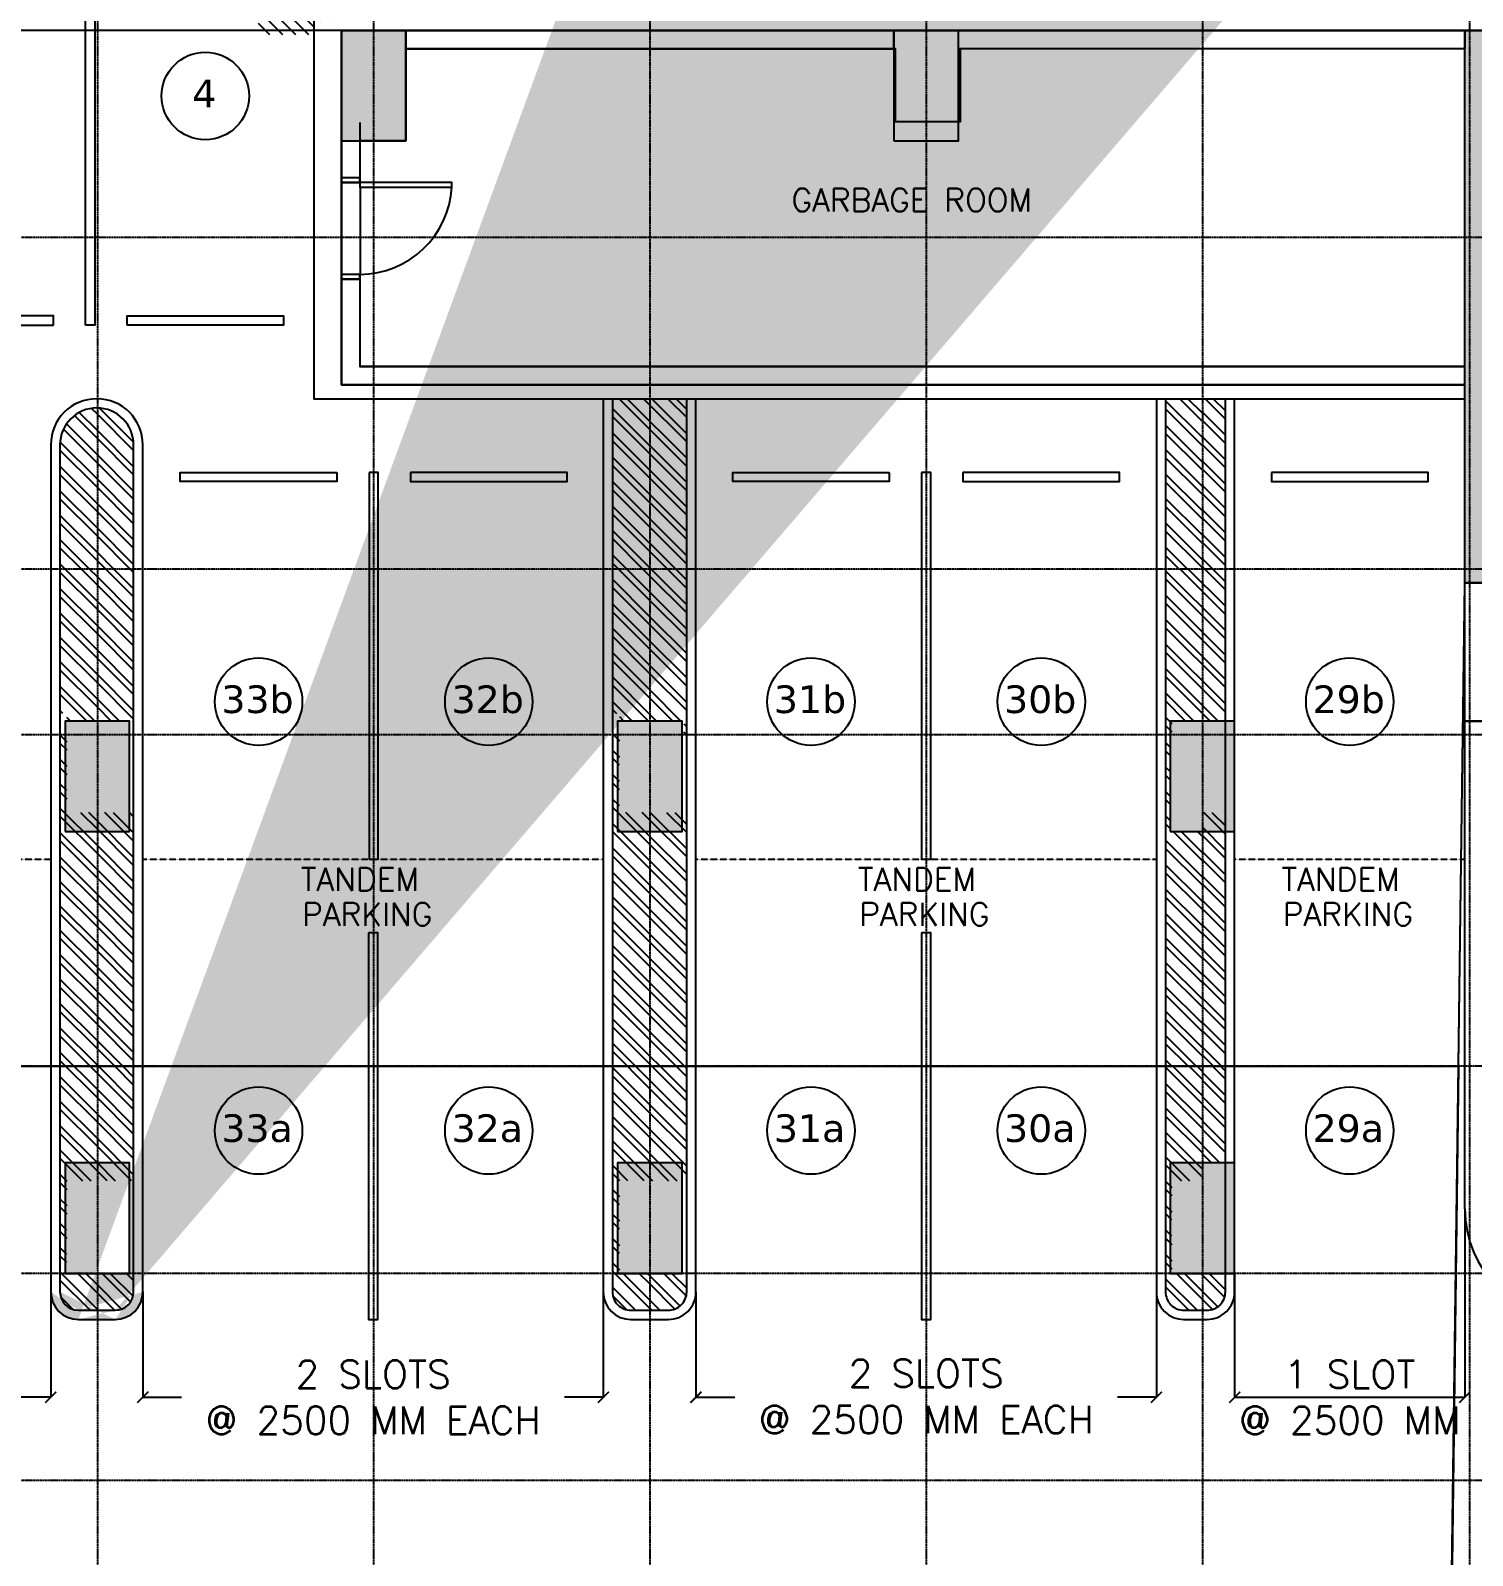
# Model space of a CAD drawing. Header units: inches. Extents: x -189245 to 740841, y -215444 to 469401.
# Drawn here: x -12662 to 2997, y 138490 to 155054 of the extents above; entities that cross this region are included whole.
import ezdxf
from ezdxf.enums import TextEntityAlignment as Align

# ---------------------------------------------------------------- set-up
doc = ezdxf.new("R2010")
doc.units = ezdxf.units.IN
doc.header["$LTSCALE"] = 10
doc.header["$MEASUREMENT"] = 0
doc.linetypes.add('GRID NORMAL$0$GRID BASEMENT$0$GRID GROUND$0$GRID$0$$0$PHANTOM', pattern=[2.5, 1.25, -0.25, 0.25, -0.25, 0.25, -0.25])
doc.linetypes.add('HIDDEN', pattern=[0.375, 0.25, -0.125])
for name, color, linetype in [('A-CMU PLASTER', 8, 'Continuous'), ('A-CMU WALL', 4, 'Continuous'), ('a-dim', 8, 'Continuous'), ('A-DOOR', 1, 'Continuous'), ('A-GRID', 8, 'Continuous'), ('A-HATCH-SOLID', 252, 'Continuous'), ('A-HIDDEN', 2, 'HIDDEN'), ('A-PARKING', 252, 'Continuous'), ('A-RETAINING HATCH', 252, 'Continuous'), ('A-ROAD', 252, 'Continuous'), ('A-SHEARWALL', 6, 'Continuous'), ('A-TEXT', 3, 'Continuous'), ('COL SETOUT', 1, 'Continuous'), ('ELEVATION MARK', 2, 'Continuous'), ('TEXT', 3, 'Continuous'), ('TSG- floor elevations', 251, 'Continuous'), ('TSG- WALL 100', 244, 'Continuous')]:
    doc.layers.add(name, color=color, linetype=linetype)
doc.layers.add('DEFPOINT', color=7, linetype='Continuous', plot=False)
doc.styles.add('PRSP_Simplex', font='simplex.shx')
doc.styles.add('ROMANS 300', font='romans.shx', dxfattribs={"height": 300})
doc.styles.add('VERDANA', font='verdana.TTF')
doc.dimstyles.get("Standard").update_dxf_attribs({"dimtxt": 0.18, "dimasz": 0.18, "dimexe": 0.18, "dimexo": 0.0625, "dimgap": 0.09, "dimtad": 0, "dimtih": 1, "dimtoh": 1, "dimdec": 4, "dimzin": 0, "dimdsep": 46, "dimtxsty": 'Standard', "dimcen": 0.09, "dimadec": 0, "dimazin": 0, "dimtfac": 1, "dimtdec": 4, "dimtofl": 0, "dimtmove": 0, "dimatfit": 3, "dimfxl": 1, "dimtolj": 1, "dimtzin": 0, "dimarcsym": 0})
pattern_1 = [(135, (-33710.7, 11970.54), (-132.58252, -132.58252), []), (135, (-33710.7, 12058.93), (-132.58252, -132.58252), [])]

# ---------------------------------------------------------------- blocks, each defined once
blk = doc.blocks.new('Park-slot2')
at = {"color": 1}
blk.add_lwpolyline([(800, 1200), (5000, 1200), (5000, 1300), (800, 1300)], close=True, dxfattribs=at)
at = {"color": 2}
blk.add_lwpolyline([(800, 850), (900, 850), (900, -850), (800, -850)], close=True, dxfattribs=at)
blk = doc.blocks.new('STEP')
at = {"color": 1}
for p, q in [((-196, -300), (-496, 0)), ((-54, -300), (-354, 0)), ((0, -213), (-213, 0)), ((220, -150), (0, 70)), ((300, -89), (61, 150)), ((300, 53), (203, 150)), ((-337, -300), (-600, -37)), ((78, -150), (-72, 0)), ((-479, -300), (-600, -179))]:
    blk.add_line(p, q, dxfattribs=at)
at = {"color": 3}
blk.add_lwpolyline([(-600, 0), (0, 0), (0, 150), (300, 150)], dxfattribs=at)
blk.add_attdef('000', (-646, 88), '', height=250, dxfattribs=at)
blk = doc.blocks.new('_ARCHTICK')
at = {"color": 0, "linetype": 'ByBlock', "ltscale": 20, "const_width": 0.15}
blk.add_lwpolyline([(-0.5, -0.5), (0.5, 0.5)], dxfattribs=at)
blk = doc.blocks.new('*D738')
at = {"layer": 'a-dim', "color": 1, "lineweight": -2}
for p, q in [((-17442, 141354), (-17442, 140209)), ((-12442, 141354), (-12442, 140209)), ((-17442, 140209), (-17015, 140209)), ((-12442, 140209), (-12857, 140209))]:
    blk.add_line(p, q, dxfattribs=at)
at = {"layer": 'Defpoints', "color": 0}
for p in [(-17442, 141354), (-12442, 141354), (-12442, 140209)]:
    blk.add_point(p, dxfattribs=at)
at = {"layer": 'a-dim', "color": 1, "lineweight": -2, "xscale": 120, "yscale": 120, "zscale": 120, "rotation": 180}
blk.add_blockref('_ARCHTICK', (-17442, 140209), dxfattribs=at)
at = {"layer": 'a-dim', "color": 1, "lineweight": -2, "xscale": 120, "yscale": 120, "zscale": 120}
blk.add_blockref('_ARCHTICK', (-12442, 140209), dxfattribs=at)
at = {"layer": 'a-dim', "color": 3, "insert": (-14936, 140217), "char_height": 300, "attachment_point": 5, "style": 'ROMANS 300'}
blk.add_mtext('\\A1;2 SLOTS\\P@ 2500 MM EACH', dxfattribs=at)
blk = doc.blocks.new('*D739')
at = {"layer": 'a-dim', "color": 1, "lineweight": -2}
for p, q in [((-11442, 141354), (-11442, 140209)), ((-6442, 141354), (-6442, 140209)), ((-11442, 140209), (-11021, 140209)), ((-6442, 140209), (-6864, 140209))]:
    blk.add_line(p, q, dxfattribs=at)
at = {"layer": 'Defpoints', "color": 0}
for p in [(-11442, 141354), (-6442, 141354), (-6442, 140209)]:
    blk.add_point(p, dxfattribs=at)
at = {"layer": 'a-dim', "color": 1, "lineweight": -2, "xscale": 120, "yscale": 120, "zscale": 120, "rotation": 180}
blk.add_blockref('_ARCHTICK', (-11442, 140209), dxfattribs=at)
at = {"layer": 'a-dim', "color": 1, "lineweight": -2, "xscale": 120, "yscale": 120, "zscale": 120}
blk.add_blockref('_ARCHTICK', (-6442, 140209), dxfattribs=at)
at = {"layer": 'a-dim', "color": 3, "insert": (-8942, 140209), "char_height": 300, "attachment_point": 5, "style": 'ROMANS 300'}
blk.add_mtext('\\A1;2 SLOTS\\P@ 2500 MM EACH', dxfattribs=at)
blk = doc.blocks.new('*D740')
at = {"layer": 'a-dim', "color": 1, "lineweight": -2}
for p, q in [((-5436, 141354), (-5436, 140209)), ((-436, 141354), (-436, 140209)), ((-5436, 140209), (-5015, 140209)), ((-436, 140209), (-857, 140209))]:
    blk.add_line(p, q, dxfattribs=at)
at = {"layer": 'Defpoints', "color": 0}
for p in [(-5436, 141354), (-436, 141354), (-436, 140209)]:
    blk.add_point(p, dxfattribs=at)
at = {"layer": 'a-dim', "color": 1, "lineweight": -2, "xscale": 120, "yscale": 120, "zscale": 120, "rotation": 180}
blk.add_blockref('_ARCHTICK', (-5436, 140209), dxfattribs=at)
at = {"layer": 'a-dim', "color": 1, "lineweight": -2, "xscale": 120, "yscale": 120, "zscale": 120}
blk.add_blockref('_ARCHTICK', (-436, 140209), dxfattribs=at)
at = {"layer": 'a-dim', "color": 3, "insert": (-2936, 140217), "char_height": 300, "attachment_point": 5, "style": 'ROMANS 300'}
blk.add_mtext('\\A1;2 SLOTS\\P@ 2500 MM EACH', dxfattribs=at)
blk = doc.blocks.new('*D919')
at = {"layer": 'a-dim', "color": 1, "lineweight": -2}
for p, q in [((2914, 142254), (2914, 140209)), ((414, 141554), (414, 140209)), ((414, 140209), (2914, 140209))]:
    blk.add_line(p, q, dxfattribs=at)
at = {"layer": 'Defpoints', "color": 0}
for p in [(2914, 142254), (414, 141554), (2914, 140209)]:
    blk.add_point(p, dxfattribs=at)
at = {"layer": 'a-dim', "color": 1, "lineweight": -2, "xscale": 120, "yscale": 120, "zscale": 120, "rotation": 180}
blk.add_blockref('_ARCHTICK', (414, 140209), dxfattribs=at)
at = {"layer": 'a-dim', "color": 1, "lineweight": -2, "xscale": 120, "yscale": 120, "zscale": 120}
blk.add_blockref('_ARCHTICK', (2914, 140209), dxfattribs=at)
at = {"layer": 'a-dim', "color": 3, "insert": (1664, 140209), "char_height": 300, "attachment_point": 5, "style": 'ROMANS 300'}
blk.add_mtext('\\A1;1 SLOT\\P@ 2500 MM', dxfattribs=at)
blk = doc.blocks.new('1')
at = {"layer": 'A-DOOR'}
blk.add_circle((0, 0), 475, dxfattribs=at)
at = {"layer": 'TEXT', "style": 'VERDANA'}
blk.add_attdef('15B', (-404, -124), '', height=300, dxfattribs=at)

msp = doc.modelspace()

# ---------------------------------------------------------------- hatches: boundary and pattern name
at = {"layer": 'A-HATCH-SOLID', "ltscale": 2}
msp.add_hatch(color=254, dxfattribs=at).paths.add_polyline_path([(3414.01956, 150578.51155), (3414.01965, 150578.51155), (3414.01965, 154553.51155), (4064.01965, 154553.51155), (4064.01965, 155053.51155), (2914.01965, 155053.51155), (2914.01965, 149053.51155), (3414.01965, 149053.51155), (3414.01965, 150453.51155), (3414.01956, 150453.51155)])
at = {"layer": 'A-PARKING'}
h = msp.add_hatch(dxfattribs=at)
h.set_pattern_fill('ANSI32', color=8, scale=500, angle=90, style=0)
h.set_pattern_definition(pattern_1)
h.paths.add_polyline_path([(-17935.98036, 146388.41994), (-18185.98035, 146388.41994), (-18185.98035, 143803.88317), (-17935.98036, 143803.88317)])
h.paths.add_polyline_path([(-17935.98036, 143803.88317), (-18185.98035, 143803.88317), (-18185.98035, 142561.07958), (-17935.98036, 142561.07958)])
h.paths.add_polyline_path([(-11935.98035, 146561.07958), (-12267.02597, 146561.07958), (-12267.02597, 147403.88317), (-12342.23035, 147403.88317), (-12342.23035, 146686.07958), (-12342.02597, 146686.07958), (-12342.02597, 146486.07958), (-12342.23035, 146486.07958), (-12342.23035, 143803.88317), (-11935.98035, 143803.88317)])
h.paths.add_polyline_path([(-11935.98035, 143803.88317), (-12342.23035, 143803.88317), (-12342.23035, 142636.07958), (-12342.02597, 142636.07958), (-12342.02597, 142436.07958), (-12342.23035, 142436.07958), (-12342.23035, 141686.07958), (-12342.02597, 141686.07958), (-12342.02597, 141553.88317), (-11935.98035, 141553.88317), (-11935.98035, 141561.07958), (-12267.02597, 141561.07958), (-12267.02597, 142561.07958), (-11935.98035, 142561.07958)])
h.paths.add_polyline_path([(-5935.98035, 146561.07958), (-6267.02597, 146561.07958), (-6267.02597, 147403.88317), (-6342.23035, 147403.88317), (-6342.23035, 146686.07958), (-6342.02597, 146686.07958), (-6342.02597, 146486.07958), (-6342.23035, 146486.07958), (-6342.23035, 143803.88317), (-5935.98035, 143803.88317)])
h.paths.add_polyline_path([(-5935.98035, 143803.88317), (-6342.23035, 143803.88317), (-6342.23035, 142636.07958), (-6342.02597, 142636.07958), (-6342.02597, 142436.07958), (-6342.23035, 142436.07958), (-6342.23035, 141686.07958), (-6342.02597, 141686.07958), (-6342.02597, 141553.88317), (-6267.02597, 141553.88317), (-6267.02597, 142561.07958), (-5935.98035, 142561.07958)])
h.paths.add_polyline_path([(64.01965, 143803.88317), (-335.98035, 143803.88317), (-335.98035, 141553.88317), (-267.02597, 141553.88317), (-267.02597, 142561.07958), (64.01965, 142561.07958)])
h.paths.add_polyline_path([(64.01965, 141553.88317), (-335.98035, 141553.88317), (-335.98035, 141353.88317, 0.4142135624), (-135.98035, 141153.88317), (64.01965, 141153.88317)])
h.paths.add_polyline_path([(314.01965, 141353.88317), (314.01965, 141553.88317), (64.01965, 141553.88317), (64.01965, 141153.88317), (114.01965, 141153.88317, 0.4142135624)])
h.paths.add_polyline_path([(314.01965, 146561.07958), (64.01965, 146561.07958), (64.01965, 143803.88317), (314.01965, 143803.88317)])
h.paths.add_polyline_path([(-11935.98035, 141553.88317), (-12342.02597, 141553.88317), (-12342.02597, 141486.07958), (-12342.23035, 141486.07958), (-12342.23035, 141353.88317, 0.4142135624), (-12142.23035, 141153.88317), (-11935.98035, 141153.88317)])
h.paths.add_polyline_path([(-5935.98035, 151053.88317), (-6342.23035, 151053.88317), (-6342.23035, 149203.88317), (-5935.98035, 149203.88317)])
h.paths.add_polyline_path([(-5535.98035, 151053.88317), (-5935.98035, 151053.88317), (-5935.98035, 149203.88317), (-5535.98035, 149203.88317)])
h.paths.add_polyline_path([(-5535.98035, 149203.88317), (-5935.98035, 149203.88317), (-5935.98035, 147561.07958), (-5567.02597, 147561.07958), (-5567.02597, 147403.88317), (-5535.98035, 147403.88317)])
h.paths.add_polyline_path([(64.01965, 149203.88317), (-335.98035, 149203.88317), (-335.98035, 147403.88317), (-267.02597, 147403.88317), (-267.02597, 147561.07958), (64.01965, 147561.07958)])
h.paths.add_polyline_path([(314.01965, 149203.88317), (64.01965, 149203.88317), (64.01965, 147561.07958), (314.01965, 147561.07958)])
h.paths.add_polyline_path([(314.01965, 151053.88317), (64.01965, 151053.88317), (64.01965, 149203.88317), (314.01965, 149203.88317)])
h.paths.add_polyline_path([(-1499.02573, 150691.29371), (1609.5457, 150691.29371), (1609.5457, 150391.29371), (-1499.02573, 150391.29371)], flags=9)
h = msp.add_hatch(dxfattribs=at)
h.set_pattern_fill('ANSI32', color=8, scale=500, angle=90, style=0)
h.set_pattern_definition([(135, (0, 152993.28), (-132.5825, -132.5825), []), (135, (5e-15, 153081.67), (-132.5825, -132.5825), [])])
h.paths.add_polyline_path([(-18185.98035, 141353.88317, 0.4142135624), (-17985.98035, 141153.88317), (-17935.98036, 141153.88317), (-17935.98036, 141553.88317), (-18185.98035, 141553.88317)])
h.paths.add_polyline_path([(64.01965, 151053.88317), (-335.98035, 151053.88317), (-335.98035, 149203.88317), (64.01965, 149203.88317)])
h.paths.add_polyline_path([(64.01965, 146353.88317), (-285.98035, 146353.88317), (-285.98035, 147403.88317), (-335.98035, 147403.88317), (-335.98035, 143803.88317), (64.01965, 143803.88317)])
h.paths.add_polyline_path([(314.01965, 143803.88317), (64.01965, 143803.88317), (64.01965, 142753.88317), (314.01965, 142753.88317)])
h = msp.add_hatch(dxfattribs=at)
h.set_pattern_fill('ANSI32', color=8, scale=500, angle=90, style=0)
h.set_pattern_definition(pattern_1)
h.paths.add_polyline_path([(-11935.98035, 150953.83433, 0.4187976461), (-12342.23035, 150553.88317), (-12342.23035, 149203.88317), (-11935.98035, 149203.88317)])
h = msp.add_hatch(dxfattribs=at)
h.set_pattern_fill('ANSI32', color=8, scale=500, angle=90, style=0)
h.set_pattern_definition(pattern_1)
h.paths.add_polyline_path([(-11935.98035, 149203.88317), (-11542.23035, 149203.88317), (-11542.23035, 150553.88317, 0.4096442896), (-11935.98035, 150953.83433)])
h = msp.add_hatch(dxfattribs=at)
h.set_pattern_fill('ANSI32', color=8, scale=500, angle=90, style=0)
h.set_pattern_definition(pattern_1)
h.paths.add_polyline_path([(-12342.23035, 147636.07958), (-12267.02597, 147636.07958), (-12267.02597, 147561.07958), (-11935.98035, 147561.07958), (-11935.98035, 149203.88317), (-12342.23035, 149203.88317)])
h = msp.add_hatch(dxfattribs=at)
h.set_pattern_fill('ANSI32', color=8, scale=500, angle=90, style=0)
h.set_pattern_definition(pattern_1)
h.paths.add_polyline_path([(-11542.23035, 149203.88317), (-11935.98035, 149203.88317), (-11935.98035, 147561.07958), (-11542.23035, 147561.07958)])
h = msp.add_hatch(dxfattribs=at)
h.set_pattern_fill('ANSI32', color=8, scale=500, angle=90, style=0)
h.set_pattern_definition(pattern_1)
h.paths.add_polyline_path([(-6342.23035, 147636.07958), (-6267.02597, 147636.07958), (-6267.02597, 147561.07958), (-5935.98035, 147561.07958), (-5935.98035, 149203.88317), (-6342.23035, 149203.88317)])
h = msp.add_hatch(dxfattribs=at)
h.set_pattern_fill('ANSI32', color=8, scale=500, angle=90, style=0)
h.set_pattern_definition(pattern_1)
h.paths.add_polyline_path([(-11935.98035, 143803.88317), (-11542.23035, 143803.88317), (-11542.23035, 146561.07958), (-11935.98035, 146561.07958)])
h = msp.add_hatch(dxfattribs=at)
h.set_pattern_fill('ANSI32', color=8, scale=500, angle=90, style=0)
h.set_pattern_definition(pattern_1)
h.paths.add_polyline_path([(-5535.98035, 146561.07958), (-5935.98035, 146561.07958), (-5935.98035, 143803.88317), (-5535.98035, 143803.88317)])
h = msp.add_hatch(dxfattribs=at)
h.set_pattern_fill('ANSI32', color=8, scale=500, angle=90, style=0)
h.set_pattern_definition(pattern_1)
h.paths.add_polyline_path([(-11542.23035, 143803.88317), (-11935.98035, 143803.88317), (-11935.98035, 142561.07958), (-11542.23035, 142561.07958)])
h = msp.add_hatch(dxfattribs=at)
h.set_pattern_fill('ANSI32', color=8, scale=500, angle=90, style=0)
h.set_pattern_definition(pattern_1)
h.paths.add_polyline_path([(-5935.98035, 142561.07958), (-5535.98035, 142561.07958), (-5535.98035, 143803.88317), (-5935.98035, 143803.88317)])
h = msp.add_hatch(dxfattribs=at)
h.set_pattern_fill('ANSI32', color=8, scale=500, angle=90, style=0)
h.set_pattern_definition(pattern_1)
h.paths.add_polyline_path([(-11742.23035, 141153.88317, 0.4142135624), (-11542.23035, 141353.88317), (-11542.23035, 141553.88317), (-11935.98035, 141553.88317), (-11935.98035, 141153.88317)])
h = msp.add_hatch(dxfattribs=at)
h.set_pattern_fill('ANSI32', color=8, scale=500, angle=90, style=0)
h.set_pattern_definition(pattern_1)
h.paths.add_polyline_path([(-6342.23035, 141486.07958), (-6342.23035, 141353.88317, 0.4142135624), (-6142.23035, 141153.88317), (-5935.98035, 141153.88317), (-5935.98035, 141553.88317), (-6342.02597, 141553.88317), (-6342.02597, 141486.07958)])
h = msp.add_hatch(dxfattribs=at)
h.set_pattern_fill('ANSI32', color=8, scale=500, angle=90, style=0)
h.set_pattern_definition(pattern_1)
h.paths.add_polyline_path([(-5735.98035, 141153.88317, 0.4142135624), (-5535.98035, 141353.88317), (-5535.98035, 141553.88317), (-5935.98035, 141553.88317), (-5935.98035, 141153.88317)])
at = {"layer": 'A-RETAINING HATCH', "ltscale": 2}
h = msp.add_hatch(color=256, dxfattribs=at)
h.paths.add_polyline_path([(-33710.98035, 174466.41645), (-36154.79826, 174466.41645), (-36919.45453, 170416.55586), (-36940.82955, 170259.33448), (-37901.00309, 163196.89424), (-38512.67928, 155926.09267), (-38748.67197, 148654.55267), (-38607.80593, 141369.98807), (-38092.91343, 134081.92157), (-37205.75487, 126829.90499), (-36385.40563, 122141.34986), (-33710.98035, 122141.34986), (-33710.98035, 121841.34986), (-36637.47257, 121841.34986), (-37502.59696, 126785.80913), (-38391.62622, 134053.11762), (-38907.60135, 141356.50819), (-39048.76609, 148656.51948), (-38812.25769, 155943.94953), (-38199.35805, 163229.29404), (-37238.09484, 170299.74916), (-37215.67917, 170464.62491), (-36403.45569, 174766.41645), (-33710.98035, 174766.41648)])
h.paths.add_polyline_path([(-27035.98035, 172453.88317), (-28335.98035, 172453.88317), (-28335.98035, 172153.88317), (-27035.98035, 172153.88317)])
h.paths.add_polyline_path([(-21635.94908, 172153.88317), (-19660.62503, 172153.88317), (-15035.94908, 170832.68086), (-15035.94908, 167153.88317), (-2158.97239, 167153.88317), (13464.01965, 162690.59265), (13464.01965, 155053.88317), (13764.01965, 155053.88317), (13764.01965, 162916.88895), (-2116.95962, 167453.88314), (-14735.94908, 167453.88314), (-14735.94908, 171058.97715), (-19618.61237, 172453.88317), (-21635.94908, 172453.88317)])
h.paths.add_polyline_path([(13464.01965, 132157.45303), (13464.01965, 141553.41648), (13764.01965, 141553.41648), (13764.01965, 131921.89602), (13764.01966, 131921.89602), (-18046.87211, 124153.88317), (-21860.98035, 124153.88317), (-21860.98035, 124453.88317), (-18082.97077, 124453.88317)])
h.paths.add_polyline_path([(-27035.98035, 124453.88317), (-28335.98035, 124453.88317), (-28335.98035, 124153.88317), (-27035.98035, 124153.88317)])
h.paths.add_polyline_path([(13464.01965, 147553.88317), (13464.01965, 149053.41648)])
edge = h.paths.add_edge_path()
edge.add_line((13764.01965, 155053.88317), (13764.01965, 162916.88895))
edge.add_line((13464.01965, 155053.88317), (13464.01965, 162053.88317))
edge.add_line((13464.01965, 150653.88317), (13464.01965, 153553.41648))
edge.add_line((13464.01965, 143153.88317), (13464.01965, 145953.88317))
edge.add_line((13464.01965, 150653.88317), (13464.01965, 153353.88317))
edge.add_line((13464.01965, 143253.88317), (13464.01965, 145953.88317))
h.paths.add_polyline_path([(-21635.94908, 172453.88317), (-21860.98035, 172453.88317), (-21860.98035, 172153.88317), (-21635.94908, 172153.88317)])
h.paths.add_polyline_path([(13764.01965, 153553.41648), (13364.01965, 153553.41648), (13364.01965, 150553.41648), (13764.01965, 150553.41648)])
h.paths.add_polyline_path([(13764.01965, 149053.41648), (13364.01965, 149053.41648), (13364.01965, 147553.41648), (13764.01965, 147553.41648)])
h.paths.add_polyline_path([(13764.01965, 146053.41648), (13364.01965, 146053.41648), (13364.01965, 143053.41648), (13764.01965, 143053.41648)])
at = {"layer": 'COL SETOUT'}
h = msp.add_hatch(color=254, dxfattribs=at)
h.paths.add_polyline_path([(-18235.97976, 129403.88317), (-17635.97976, 129403.88317), (-17635.97976, 130003.88317), (-18235.97976, 130003.88317)])
h.paths.add_polyline_path([(-12235.98035, 129403.88317), (-11635.98035, 129403.88317), (-11635.98035, 130003.88317), (-12235.98035, 130003.88317)])
h.paths.add_polyline_path([(-6235.98035, 129404.3497), (-5635.98035, 129404.3497), (-5635.98035, 130004.3497), (-6235.98035, 130004.3497)])
h.paths.add_polyline_path([(-235.98035, 129403.88317), (364.01965, 129403.88317), (364.01965, 130003.88317), (-235.98035, 130003.88317)])
h.paths.add_polyline_path([(2664.01965, 129403.88317), (3264.01965, 129403.88317), (3264.01965, 130003.88317), (2664.01965, 130003.88317)])
h.paths.add_polyline_path([(7035.56447, 130308.82722), (7618.85782, 130449.42904), (7478.256, 131032.72238), (6894.96265, 130892.12056)])
h.paths.add_polyline_path([(6106.23214, 134433.58392), (6690.85418, 134568.55455), (6555.88354, 135153.17659), (5971.2615, 135018.20596)])
h.paths.add_polyline_path([(13158.19799, 131805.44429), (13741.49134, 131946.0461), (13600.88952, 132529.33945), (13017.59617, 132388.73763)])
h.paths.add_polyline_path([(13179.2615, 136120.38991), (13763.88354, 136255.36054), (13628.91291, 136839.98258), (13044.29087, 136705.01195)])
h.paths.add_polyline_path([(13164.01965, 141553.88317), (13764.01965, 141553.88317), (13764.01965, 143053.88317), (13164.01965, 143053.88317)])
h.paths.add_polyline_path([(13164.01965, 146053.88317), (13764.01965, 146053.88317), (13764.01965, 147553.88317), (13164.01965, 147553.88317)])
h.paths.add_polyline_path([(13164.01965, 149053.88317), (13764.01965, 149053.88317), (13764.01965, 150553.88317), (13164.01965, 150553.88317)])
h.paths.add_polyline_path([(13164.01965, 153553.88317), (13764.01965, 153553.88317), (13764.01965, 155053.88317), (13164.01965, 155053.88317)])
h.paths.add_polyline_path([(13164.01965, 162076.48206), (13764.01965, 162076.48206), (13764.01965, 162676.48206), (13164.01965, 162676.48206)])
h.paths.add_polyline_path([(5664.01965, 162053.88317), (6264.01965, 162053.88317), (6264.01965, 162653.88317), (5664.01965, 162653.88317)], flags=17)
h.paths.add_polyline_path([(-285.98035, 146353.88317), (414.01965, 146353.88317), (414.01965, 147553.88317), (-285.98035, 147553.88317)], flags=17)
h.paths.add_polyline_path([(-285.98035, 141553.88317), (414.01965, 141553.88317), (414.01965, 142753.88317), (-285.98035, 142753.88317)], flags=17)
h.paths.add_polyline_path([(-6285.98035, 141553.88317), (-5585.98035, 141553.88317), (-5585.98035, 142753.88317), (-6285.98035, 142753.88317)], flags=17)
h.paths.add_polyline_path([(-12285.98035, 141553.88317), (-11585.98035, 141553.88317), (-11585.98035, 142753.88317), (-12285.98035, 142753.88317)], flags=17)
h.paths.add_polyline_path([(-12285.98035, 146353.88317), (-11585.98035, 146353.88317), (-11585.98035, 147553.88317), (-12285.98035, 147553.88317)], flags=17)
h.paths.add_polyline_path([(-18285.98035, 146353.88317), (-17585.98035, 146353.88317), (-17585.98035, 147553.88317), (-18285.98035, 147553.88317)])
edge = h.paths.add_edge_path()
edge.add_line((-2592.23035, 167053.88317), (6331.07934, 162203.88317))
edge.add_arc((-11742.23035, 141353.88317), 200, 270, 360)
edge.add_arc((-11742.23035, 141353.88317), 300, 270, 360)
edge.add_line((-12142.23035, 141153.88317), (-11742.23035, 141153.88317))
edge.add_line((-12142.23035, 141053.88317), (-11742.23035, 141053.88317))
edge.add_arc((-12142.23035, 141353.88317), 200, 180, 270)
edge.add_arc((-12142.23035, 141353.88317), 300, 180, 270)
h = msp.add_hatch(color=254, dxfattribs=at)
h.paths.add_polyline_path([(-3285.98035, 153853.88317), (-2585.98035, 153853.88317), (-2585.98035, 155053.88317), (-3285.98035, 155053.88317)])
h.paths.add_polyline_path([(-9285.98035, 153853.88317), (-8585.98035, 153853.88317), (-8585.98035, 155053.88317), (-9285.98035, 155053.88317)])
h.paths.add_polyline_path([(-15285.98035, 153853.88317), (-14585.98035, 153853.88317), (-14585.98035, 155053.88317), (-15285.98035, 155053.88317)])
h.paths.add_polyline_path([(-23060.98035, 155053.88317), (-23060.98035, 154353.88317), (-21860.98035, 154353.88317), (-21860.98035, 155053.88317)])
msp.add_hatch(color=254, dxfattribs=at).paths.add_polyline_path([(-6285.98035, 146353.88317), (-5585.98035, 146353.88317), (-5585.98035, 147553.88317), (-6285.98035, 147553.88317)])

# ---------------------------------------------------------------- linework, layer by layer
at = {"color": 2}
msp.add_lwpolyline([(-11614.10535, 151853.88317), (-11614.10535, 151953.88317), (-9914.10535, 151953.88317), (-9914.10535, 151853.88317)], close=True, dxfattribs=at)
at = {"color": 1}
for points in [[(-8992.23035, 145253.88317), (-8992.23035, 141053.88317), (-8892.23035, 141053.88317), (-8892.23035, 145253.88317)], [(-2985.98035, 145253.88317), (-2985.98035, 141053.88317), (-2885.98035, 141053.88317), (-2885.98035, 145253.88317)]]:
    msp.add_lwpolyline(points, close=True, dxfattribs=at)
at = {"layer": 'A-CMU PLASTER'}
for p, q in [((2914.01965, 155053.88317), (-9285.98035, 155053.88317)), ((-3285.98035, 154853.88317), (-8585.98035, 154853.88317)), ((2914.01965, 154853.88317), (-2585.98035, 154853.88317)), ((-9285.98035, 154053.88317), (-9285.98035, 153453.88317)), ((-9085.98035, 154053.88317), (-9085.98035, 153453.88317)), ((-9285.98035, 152353.88317), (-9285.98035, 151203.88317)), ((-9085.98035, 152353.88317), (-9085.98035, 151403.88317)), ((2914.01965, 151403.88317), (-9085.98035, 151403.88317)), ((2914.01965, 151203.88317), (-9285.98035, 151203.88317))]:
    msp.add_line(p, q, dxfattribs=at)
at = {"layer": 'A-CMU WALL'}
for p, q in [((-9085.98035, 153453.88317), (-9285.98035, 153453.88317)), ((-9085.98035, 152353.88317), (-9285.98035, 152353.88317))]:
    msp.add_line(p, q, dxfattribs=at)
at = {"layer": 'A-DOOR'}
for p, q in [((-9284.10343, 153403.88317), (-9284.10343, 152403.88317)), ((-9083.31901, 153353.88317), (-9083.31901, 152397.62578))]:
    msp.add_line(p, q, dxfattribs=at)
for points in [[(-9085.98035, 153403.88317), (-9085.98035, 153453.88317), (-9285.98035, 153453.88317), (-9285.98035, 153403.88317)], [(-9085.98035, 152353.88317), (-9085.98035, 152403.88317), (-9285.98035, 152403.88317), (-9285.98035, 152353.88317)]]:
    msp.add_lwpolyline(points, close=True, dxfattribs=at)
at = {"layer": 'A-DOOR', "color": 2}
msp.add_lwpolyline([(-9085.98035, 153403.88317), (-9085.98035, 153353.88317), (-8085.98035, 153353.88317), (-8085.98035, 153403.88317)], close=True, dxfattribs=at)
at = {"layer": 'A-DOOR'}
msp.add_arc((-9091.91845, 153411.44959), 1007.58392, 270.337669458, 356.724729114, dxfattribs=at)
at = {"layer": 'A-GRID', "linetype": 'GRID NORMAL$0$GRID BASEMENT$0$GRID GROUND$0$GRID$0$$0$PHANTOM'}
for p, q in [((-11935.98035, 178562.49557), (-11935.98035, 120834.15344)), ((-8935.98035, 178562.49557), (-8935.98035, 120834.15344)), ((-5935.98035, 178562.49557), (-5935.98035, 120834.15344)), ((-2935.98035, 178562.49557), (-2935.98035, 120834.15344)), ((64.01965, 178562.49557), (64.01965, 120834.15344)), ((2964.01965, 178562.49557), (2964.01965, 120834.15344)), ((23234.69143, 155053.88317), (-43780.71688, 155053.88317)), ((23234.69143, 152803.88317), (-43780.71688, 152803.88317)), ((23234.69143, 149203.88317), (-43780.74842, 149203.88317)), ((23234.69143, 147403.88317), (-43780.74842, 147403.88317)), ((23234.69143, 143803.88317), (-43780.74842, 143803.88317)), ((23234.69143, 141553.88317), (-43780.74842, 141553.88317)), ((23234.69143, 139303.88317), (-43780.74842, 139303.88317))]:
    msp.add_line(p, q, dxfattribs=at)
at = {"layer": 'A-HIDDEN', "color": 1}
for p, q in [((-17442.23035, 146053.88317), (-12442.23035, 146053.88317)), ((-11442.23035, 146053.88317), (-6442.23035, 146053.88317)), ((-5435.98035, 146053.88317), (-435.98035, 146053.88317)), ((414.01965, 146053.88317), (2914.01965, 146053.88317))]:
    msp.add_line(p, q, dxfattribs=at)
at = {"layer": 'A-PARKING', "color": 2}
for points in [[(-8535.77599, 150253.88317), (-8535.77599, 150153.88317), (-6835.77599, 150153.88317), (-6835.77599, 150253.88317)], [(-2535.77599, 150253.88317), (-2535.77599, 150153.88317), (-835.77599, 150153.88317), (-835.77599, 150253.88317)], [(814.22401, 150253.88317), (814.22401, 150153.88317), (2514.22401, 150153.88317), (2514.22401, 150253.88317)]]:
    msp.add_lwpolyline(points, close=True, dxfattribs=at)
at = {"layer": 'A-ROAD', "color": 1}
for q in [(2914.01965, 151053.88317), (5964.01965, 147553.88317)]:
    msp.add_line((2914.01965, 147553.88317), q, dxfattribs=at)
at = {"layer": 'A-ROAD'}
for p, q in [((-12442.23035, 150553.88317), (-12442.23035, 141353.88317)), ((-12342.23035, 150553.88317), (-12342.23035, 141353.88317)), ((-11542.23035, 141353.88317), (-11542.23035, 150553.88317)), ((-11442.23035, 141353.88317), (-11442.23035, 150553.88317)), ((2914.01965, 142253.88317), (2914.01965, 147553.88317)), ((5964.01965, 147553.88317), (2914.01965, 147553.88317)), ((-12142.23035, 141153.88317), (-11742.23035, 141153.88317)), ((-12142.23035, 141053.88317), (-11742.23035, 141053.88317))]:
    msp.add_line(p, q, dxfattribs=at)
for points in [[(-6442.23035, 151053.88317), (-6442.23035, 141353.88317, 0.4142135624), (-6142.23035, 141053.88317), (-5735.98035, 141053.88317, 0.4142135624), (-5435.98035, 141353.88317), (-5435.98035, 151053.88317)], [(-6342.23035, 151053.88317), (-6342.23035, 141353.88317, 0.4142135624), (-6142.23035, 141153.88317), (-5735.98035, 141153.88317, 0.4142135624), (-5535.98035, 141353.88317), (-5535.98035, 151053.88317)], [(-435.98035, 151053.88317), (-435.98035, 141353.88317, 0.4142135624), (-135.98035, 141053.88317), (114.01965, 141053.88317, 0.4142135624), (414.01965, 141353.88317), (414.01965, 151053.88317)], [(-335.98035, 151053.88317), (-335.98035, 141353.88317, 0.4142135624), (-135.98035, 141153.88317), (114.01965, 141153.88317, 0.4142135624), (314.01965, 141353.88317), (314.01965, 151053.88317)]]:
    msp.add_lwpolyline(points, format="xyb", dxfattribs=at)
for centre, radius, start, end in [((-11942.23035, 150553.88317), 500, 0, 180), ((-11942.23035, 150553.88317), 400, 0, 180), ((4114.01965, 142253.88317), 1200, 180, 270), ((-12142.23035, 141353.88317), 300, 180, 270), ((-12142.23035, 141353.88317), 200, 180, 270), ((-11742.23035, 141353.88317), 300, 270, 0), ((-11742.23035, 141353.88317), 200, 270, 0)]:
    msp.add_arc(centre, radius, start, end, dxfattribs=at)
at = {"layer": 'A-SHEARWALL'}
msp.add_lwpolyline([(3414.01965, 150453.88317), (3414.01965, 149053.88317), (2914.01965, 149053.88317), (2914.01965, 155053.88317), (2914.01965, 155053.88317), (2914.01965, 155053.88317), (4064.01965, 155053.88317), (4064.01965, 154553.88317), (3414.01965, 154553.88317), (3414.01965, 150578.88317)], dxfattribs=at)
at = {"layer": 'COL SETOUT', "color": 6, "ltscale": 2}
for points in [[(-9285.98035, 153853.88317), (-8585.98035, 153853.88317), (-8585.98035, 155053.88317), (-9285.98035, 155053.88317)], [(-3285.98035, 153853.88317), (-2585.98035, 153853.88317), (-2585.98035, 155053.88317), (-3285.98035, 155053.88317)], [(-12285.98035, 146353.88317), (-11585.98035, 146353.88317), (-11585.98035, 147553.88317), (-12285.98035, 147553.88317)], [(-6285.98035, 146353.88317), (-5585.98035, 146353.88317), (-5585.98035, 147553.88317), (-6285.98035, 147553.88317)], [(-285.98035, 146353.88317), (414.01965, 146353.88317), (414.01965, 147553.88317), (-285.98035, 147553.88317)], [(-12285.98035, 141553.88317), (-11585.98035, 141553.88317), (-11585.98035, 142753.88317), (-12285.98035, 142753.88317)], [(-6285.98035, 141553.88317), (-5585.98035, 141553.88317), (-5585.98035, 142753.88317), (-6285.98035, 142753.88317)], [(-285.98035, 141553.88317), (414.01965, 141553.88317), (414.01965, 142753.88317), (-285.98035, 142753.88317)]]:
    msp.add_lwpolyline(points, close=True, dxfattribs=at)
at = {"layer": 'DEFPOINT'}
for points in [[(-21860.98035, 172453.88317), (-19618.61237, 172453.88317), (-17992.05724, 171989.19701), (-17992.15588, 171677.18562), (-17992.05724, 167202.65946), (-17992.05724, 167127.65946), (-14735.98035, 167127.65946), (-14735.94908, 167453.88314), (-9135.98035, 167453.88314), (-9135.98035, 164053.88317), (-2785.98035, 164053.88317), (-2785.98035, 162203.88317), (13764.01965, 162209.5957), (13764.01965, 162209.5957), (13741.49134, 131946.0461), (2655.01714, 129209.50719), (2655.01714, 129209.50719), (2914.01965, 149053.88317), (6314.01965, 149053.88317), (6314.01965, 155053.88317), (2964.01965, 155053.88317), (-8935.98035, 155053.88317), (-38841.14417, 155053.88317)], [(-38694.02695, 145828.9843), (-27035.98035, 145828.9843), (-27035.98035, 143803.88317), (-24035.98035, 143803.88317), (-24033.75706, 142253.88317), (-24158.75706, 142261.07958), (-24158.75706, 141553.88317), (-23065.60819, 141553.88317), (-23060.98035, 143803.88317), (-21035.98035, 143803.88317), (2846.71196, 143803.88317), (2846.71196, 143803.88317), (2664.01965, 129553.88317), (-17715.98035, 129553.88317), (-17717.02597, 125228.88317), (-21860.98035, 125228.88317), (-21860.98035, 127503.88317), (-27035.98035, 127503.88321), (-27041.8204, 124153.88317), (-28335.98035, 124153.88317), (-28335.98035, 124002.31454), (-28335.98035, 122391.34986), (-28335.98035, 121841.34986), (-32691.88408, 121841.34986)]]:
    msp.add_lwpolyline(points, dxfattribs=at)
for points in [[(2914.01965, 149053.88317), (2914.01965, 151203.88317), (-9285.98035, 151203.88317), (-9285.98035, 155053.88317), (-38841.14417, 155053.88317), (-38930.51189, 152300.2345), (-38979.84503, 150780.15388), (-38679.64579, 150781.26317), (-33542.02597, 150778.98505), (-33542.02597, 145828.9843), (-27035.98035, 145828.9843), (-27035.98035, 146728.88317), (-27035.98035, 152803.88317), (-21035.98035, 152803.88317), (-21035.98035, 150528.88317), (-20710.98035, 150528.88317), (-20710.98035, 149053.88317), (-21485.98035, 149053.88317), (-21485.98035, 147553.88317), (-21035.98035, 147553.88317), (-21035.98035, 143803.88317), (2846.71196, 143803.88317)], [(-9285.98035, 151203.88317), (2914.01965, 151203.88317), (2914.01965, 155053.88317), (-9285.98035, 155053.88317)], [(2914.01965, 155053.88317), (6314.01965, 155053.88317), (6314.01965, 149053.88317), (2914.01965, 149053.88317)]]:
    msp.add_lwpolyline(points, close=True, dxfattribs=at)
at = {"layer": 'TSG- floor elevations', "color": 1}
msp.add_lwpolyline([(-9585.89402, 155761.07958), (-9585.98035, 151053.88317), (2914.01965, 151053.88317), (2914.01965, 151053.88317), (2914.01965, 151203.88317), (-9285.98035, 151203.88317), (-9285.98035, 152353.88317), (-9085.98035, 152353.88317), (-9085.98035, 151403.88317), (2914.01965, 151403.88317), (2914.01965, 154853.88317), (-2567.02597, 154853.88317), (-2567.02597, 154061.07958), (-3267.02597, 154061.07958), (-3267.02597, 154853.88317), (-8585.98035, 154853.88317), (-8585.98035, 153853.88317), (-9085.98035, 153853.88317), (-9085.98035, 153403.88317), (-9285.98035, 153403.88317), (-9285.98035, 155053.88317), (12912.21335, 155053.88317), (12851.13525, 155497.89765)], dxfattribs=at)
at = {"layer": 'TSG- WALL 100', "color": 4, "ltscale": 2}
for points in [[(-3285.98035, 155053.88317), (-8585.98035, 155053.88317), (-8585.98035, 154853.88317), (-3285.98035, 154853.88317)], [(-2585.98035, 155053.88317), (2914.01965, 155053.88317), (2914.01965, 154853.88317), (-2585.98035, 154853.88317)]]:
    msp.add_lwpolyline(points, close=True, dxfattribs=at)
for points in [[(-9285.98035, 153453.88317), (-9285.98035, 153853.88317), (-9085.98035, 153853.88317), (-9085.98035, 153453.88317)], [(-9085.98035, 153403.88317), (-9085.98035, 153353.88317)], [(-9285.98035, 151403.88317), (-9285.98035, 152403.88317)], [(-9085.98035, 152403.88317), (-9085.98035, 151403.88317)], [(-9285.98035, 151403.88317), (-9285.98035, 151403.88317), (-9285.98035, 151203.88317), (2914.01965, 151203.88317), (2914.01965, 151403.88317), (-9085.98035, 151403.88317)]]:
    msp.add_lwpolyline(points, dxfattribs=at)

# ---------------------------------------------------------------- block references
at = {"layer": 'A-DOOR'}
for p, values in [((-10764.10535, 154343.15141), {'15B': '  4'}), ((-10185.77599, 147764.61492), {'15B': '33b'}), ((-7685.77599, 147764.61492), {'15B': '32b'}), ((-4185.77599, 147764.61492), {'15B': '31b'}), ((-1685.77599, 147764.61492), {'15B': '30b'}), ((1664.22401, 147764.61492), {'15B': '29b'}), ((-10185.77599, 143105.8177), {'15B': '33a'}), ((-7685.77599, 143105.8177), {'15B': '32a'}), ((-4185.77599, 143105.8177), {'15B': '31a'}), ((-1685.77599, 143105.8177), {'15B': '30a'}), ((1664.22401, 143105.8177), {'15B': '29a'})]:
    msp.add_blockref('1', p, dxfattribs=at).add_auto_attribs(values)
at = {"layer": 'A-PARKING', "color": 1, "xscale": -1, "rotation": 270}
msp.add_blockref('Park-slot2', (-13264.10535, 151053.88317), dxfattribs=at)
at = {"layer": 'A-PARKING', "color": 2, "rotation": 270}
msp.add_blockref('Park-slot2', (-10185.77599, 151053.88317), dxfattribs=at)
at = {"layer": 'A-PARKING', "color": 1, "rotation": 270}
msp.add_blockref('Park-slot2', (-4185.77599, 151053.88317), dxfattribs=at)
at = {"layer": 'ELEVATION MARK'}
msp.add_blockref('STEP', (-9585.98082, 155308.3773), dxfattribs=at).add_auto_attribs({'000': '150'})

# ---------------------------------------------------------------- texts
at = {"layer": 'A-TEXT', "linetype": 'Continuous', "style": 'PRSP_Simplex'}
msp.add_text('GARBAGE ROOM', height=250, dxfattribs=at).set_placement((-3091.66208, 153212.50354), align=Align.MIDDLE)
at = {"layer": 'A-TEXT', "char_height": 250, "attachment_point": 2, "style": 'PRSP_Simplex'}
for s, insert, width in [('TANDEM', (-9084.52911, 145959.84255), 1404.7619048), ('TANDEM', (-3034.73347, 145959.84255), 1404.7619048), ('TANDEM', (1565.26653, 145959.84255), 1404.7619048), ('PARKING', (-9004.63555, 145580.72843), 1547.6190476), ('PARKING', (-2954.83991, 145580.72843), 1547.6190476), ('PARKING', (1645.16009, 145580.72843), 1547.6190476)]:
    msp.add_mtext(s, dxfattribs=dict(at, insert=insert, width=width))

# ---------------------------------------------------------------- dimensions: what is measured, and where the dimension line sits
at = {"layer": 'a-dim', "color": 3}
for base, p1, p2, text, picture, middle in [((2914.01965, 140209.0625), (414.01965, 141553.88317), (2914.01965, 142253.88317), '1 SLOT\\P@ 2500 MM', '*D919', (1664.01965, 140209.0625)), ((-12442.23035, 140209.2425), (-17442.23035, 141353.88317), (-12442.23035, 141353.88317), '2 SLOTS\\P@ 2500 MM EACH', '*D738', (-14935.98035, 140216.56456)), ((-6442.23035, 140209.2425), (-11442.23035, 141353.88317), (-6442.23035, 141353.88317), '2 SLOTS\\P@ 2500 MM EACH', '*D739', (-8942.23035, 140209.2425)), ((-435.98035, 140209.2425), (-5435.98035, 141353.88317), (-435.98035, 141353.88317), '2 SLOTS\\P@ 2500 MM EACH', '*D740', (-2935.98035, 140216.56456))]:
    dim = msp.add_linear_dim(base=base, p1=p1, p2=p2, text=text, dimstyle='Standard', override={"dimasz": 120, "dimtxsty": 'ROMANS 300', "dimblk1": 'ARCHTICK', "dimblk2": 'ARCHTICK', "dimsah": 1, "dimclrd": 1, "dimclre": 1, "dimclrt": 3, "dimtmove": 1}, dxfattribs=at)
    dim.commit()
    dim.dimension.update_dxf_attribs({"geometry": picture, "text_midpoint": middle, "dimtype": 160})

doc.saveas('drawing.dxf')
